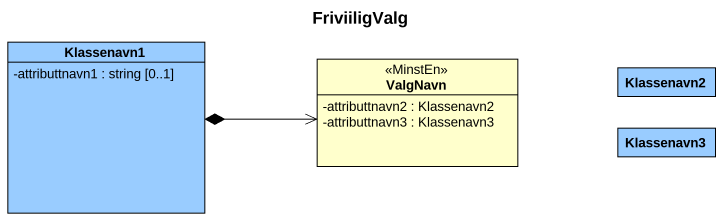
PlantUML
@startuml
title FriviiligValg
hide circle
hide empty members
skinparam classAttributeIconSize 0
class Klassenavn1 #99CCFF {
  -attributtnavn1 : string [0..1]
}
class ValgNavn <<MinstEn>> #FFFFCC {
  -attributtnavn2 : Klassenavn2
  -attributtnavn3 : Klassenavn3
}
class Klassenavn2 #99CCFF
class Klassenavn3 #99CCFF
Klassenavn1 *-right-> ValgNavn
@enduml
